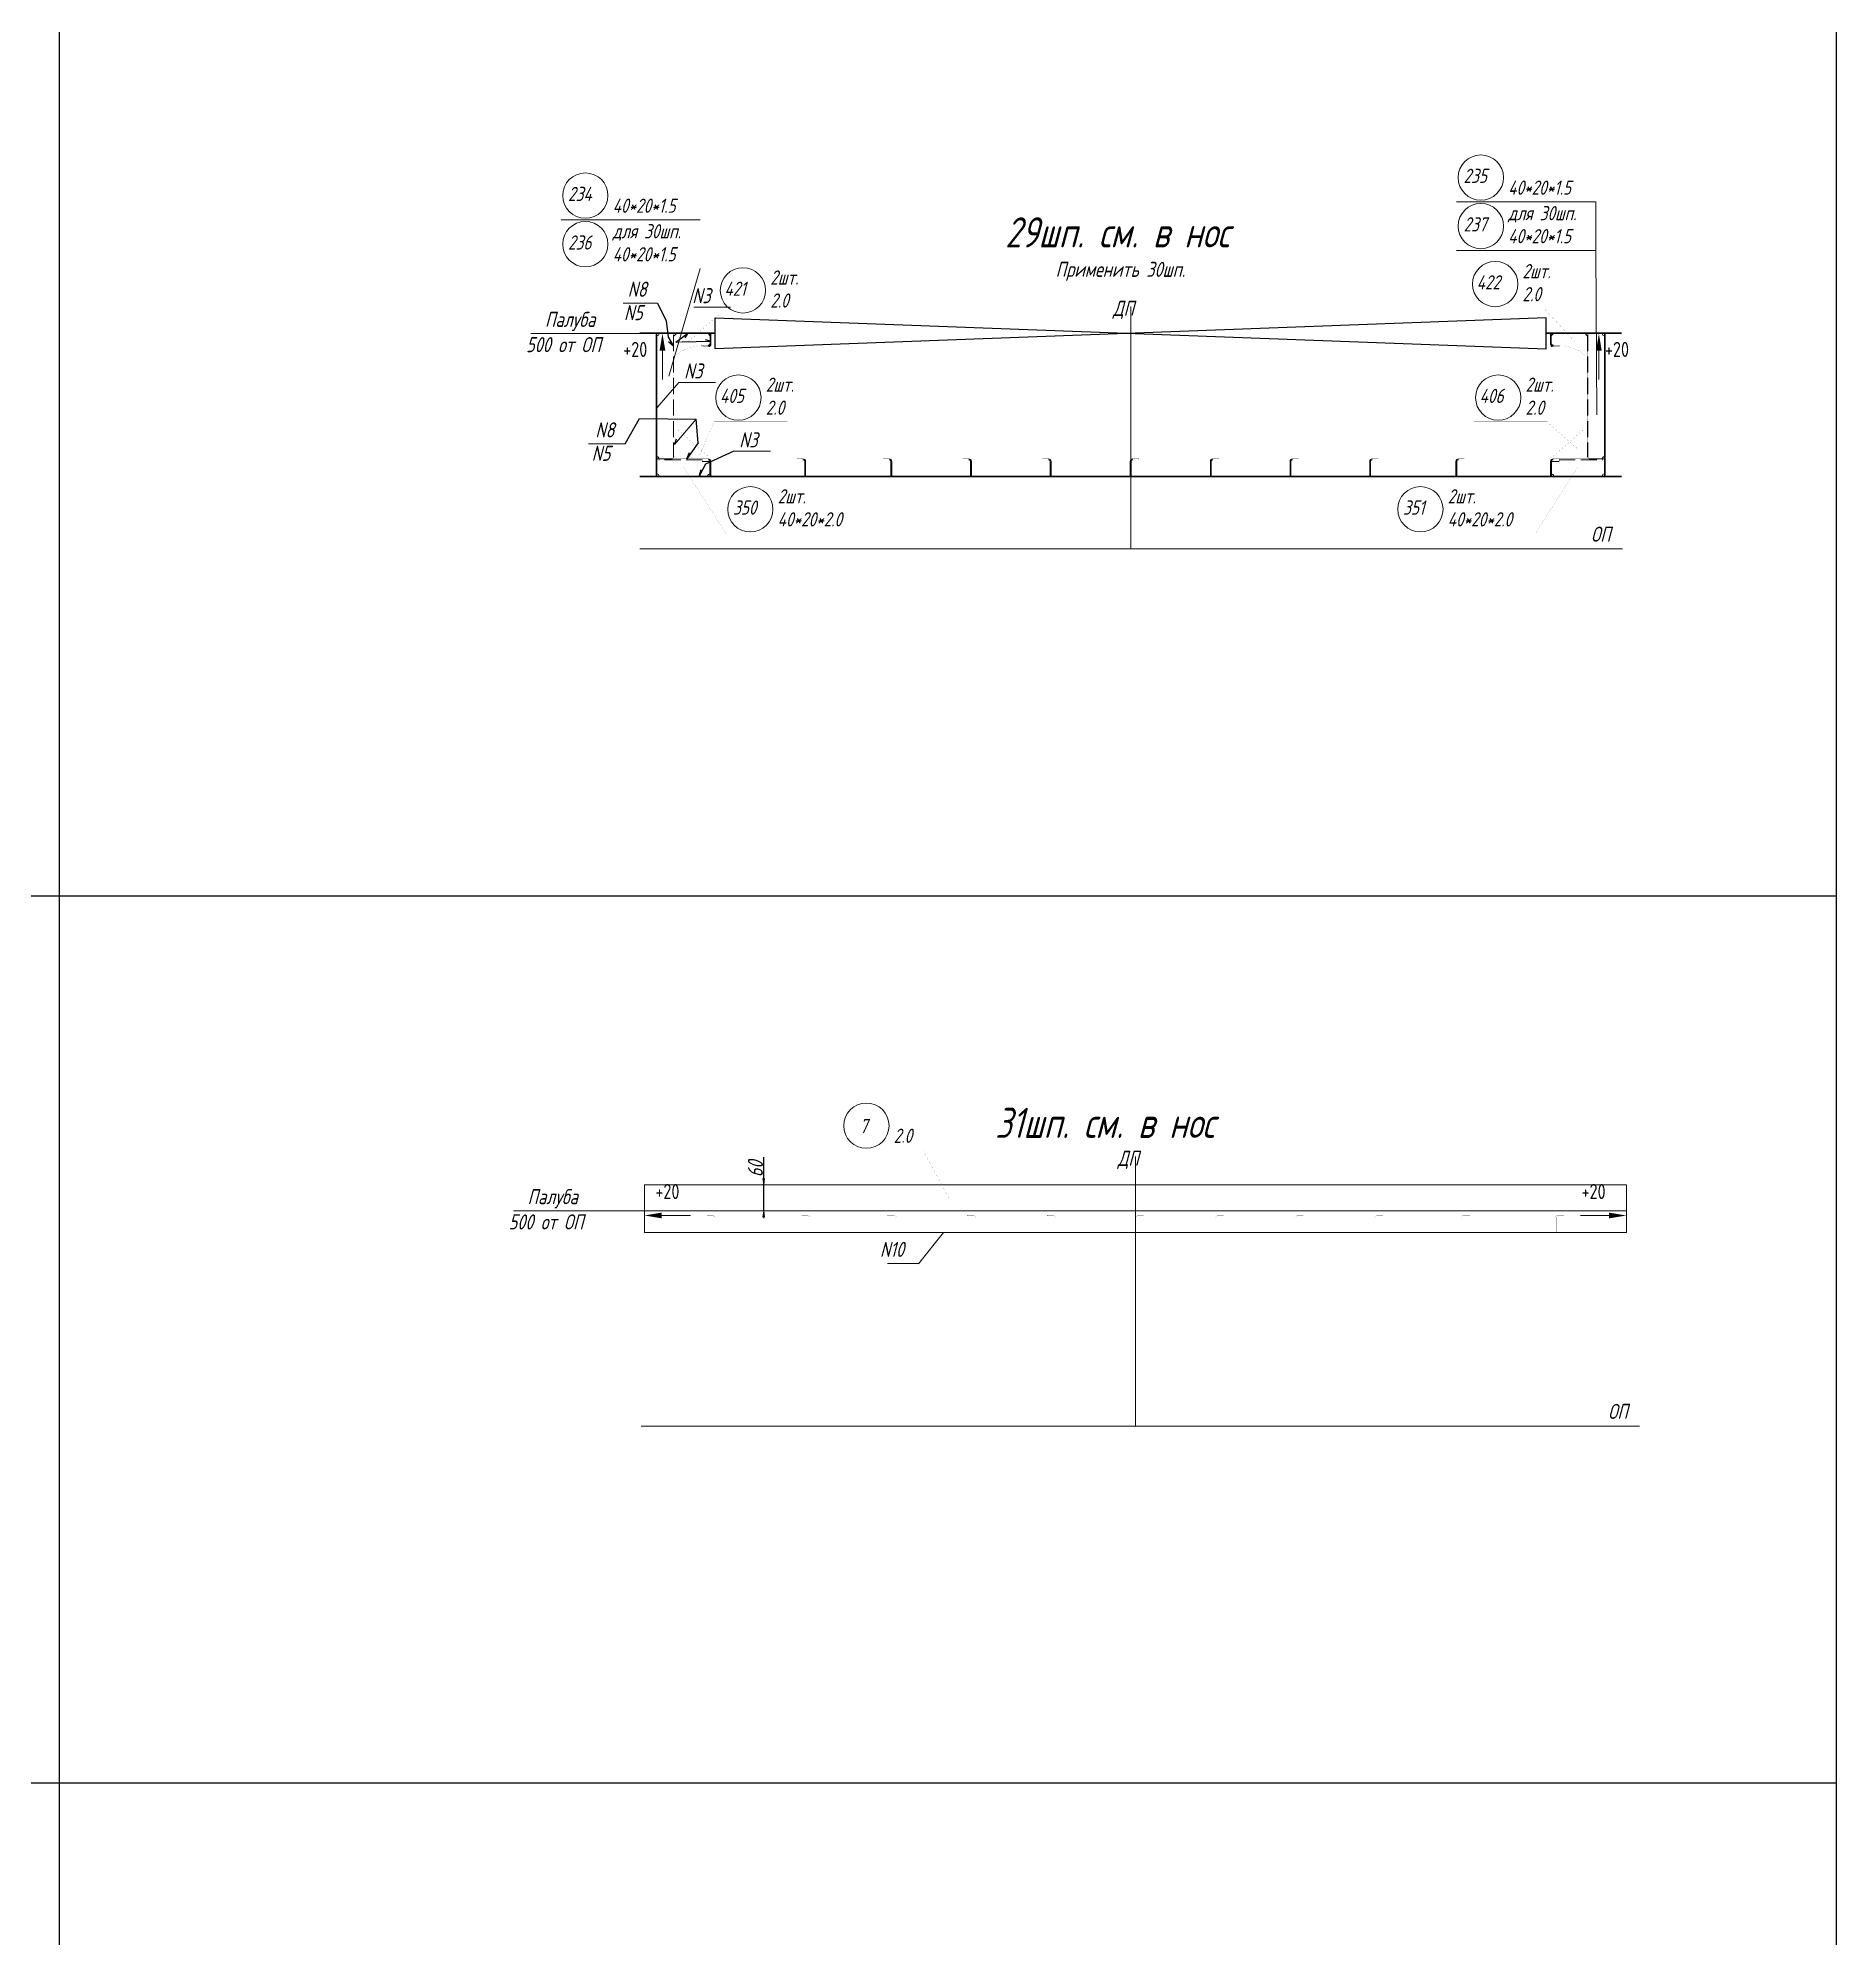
# Model space of a CAD drawing. Header units: millimetres. Extents: x 77380 to 135900, y -26587 to 17301.
# Drawn here: x 98312 to 102488, y -20584 to -16172 of the extents above; entities that cross this region are included whole.
import ezdxf

# ---------------------------------------------------------------- set-up
doc = ezdxf.new("R2010")
doc.units = ezdxf.units.MM
for name, pattern in [('K5LT32768', [0]), ('K5LT32769', [50, 37.5, -12.5]), ('K5LT32770', [0]), ('K5LT32772', [0]), ('K5LT32776', [0]), ('K5LT32777', [0]), ('K5LT32780', [0]), ('K5LT32791', [0]), ('K5LT32831', [0]), ('K5LT32835', [0]), ('K5LT_THIN', [0])]:
    doc.linetypes.add(name, pattern=pattern)
doc.layers.add('4001', color=7, linetype='Continuous')
doc.layers.add('РАЗМЕРЫ', color=3, linetype='Continuous', lineweight=25)
doc.styles.add('KDIMTEXTSTYLE', font='GOST_AU.SHX', dxfattribs={"width": 0.96, "oblique": 15, "height": 5})
doc.styles.add('KTEXTSTYLE', font='GOST_AU.SHX', dxfattribs={"width": 0.96, "height": 5})
doc.dimstyles.new('KDIMSTYLE (1.00)', dxfattribs={"dimtxt": 5, "dimasz": 1, "dimexe": 2, "dimexo": 0, "dimgap": 1, "dimtad": 1, "dimtxsty": 'KDIMTEXTSTYLE', "dimsah": 1, "dimcen": 0, "dimdle": 1, "dimadec": 0, "dimazin": 0, "dimtfac": 0.667, "dimtmove": 0, "dimatfit": 3, "dimfxl": 1, "dimtvp": 1, "dimtolj": 1, "dimtzin": 0, "dimarcsym": 0})

# ---------------------------------------------------------------- blocks, each defined once
blk = doc.blocks.new('KDIMARROW_02')
blk.add_hatch(color=0).paths.add_polyline_path([(13.5, 0), (15, 2), (0, 0), (15, -2)])
at = {"color": 0, "linetype": 'K5LT_THIN', "lineweight": 18}
for p, q in [((15, 2), (0, 0)), ((0, 0), (15, -2)), ((0, 0), (17, 0)), ((13.5, 0), (15, 2)), ((15, -2), (13.5, 0))]:
    blk.add_line(p, q, dxfattribs=at)
at = {"layer": '4001', "color": 0, "linetype": 'K5LT_THIN', "lineweight": 18}
blk.add_line((0, 0), (-1, 0), dxfattribs=at)
blk = doc.blocks.new('*D617')
at = {"layer": 'Defpoints', "color": 0}
for p in [(99997.7, -18835.2), (99997.7, -18835.2), (99997.7, -18895.2)]:
    blk.add_point(p, dxfattribs=at)
at = {"layer": 'РАЗМЕРЫ', "color": 0, "lineweight": -2}
for p, q in [((99997.7, -18835.2), (99997.7, -18770.8)), ((99997.7, -18835.2), (99995.7, -18835.2)), ((99997.7, -18894.2), (99997.7, -18836.2)), ((99997.7, -18895.2), (99995.7, -18895.2))]:
    blk.add_line(p, q, dxfattribs=at)
for p, rotation in [((99997.7, -18835.2), 90), ((99997.7, -18895.2), 270)]:
    blk.add_blockref('KDIMARROW_02', p, dxfattribs=dict(at, rotation=rotation))
at = {"layer": 'РАЗМЕРЫ', "color": 7, "insert": (99978.2, -18798), "char_height": 5, "attachment_point": 5, "rotation": 90, "style": 'KDIMTEXTSTYLE'}
blk.add_mtext('\\A1;\\H35.0;\\W0.965;\\Q15;\\H35.0;\\W0.965;\\Q15;\\Q15;60', dxfattribs=at)
blk = doc.blocks.new('U100')
blk.add_hatch(color=7).paths.add_polyline_path([(126663.3, 13599.4), (126663.3, 13612.7), (126703.3, 13606)])
at = {"color": 7, "linetype": 'K5LT32831', "lineweight": 9}
blk.add_line((126663.3, 13606), (126596.8, 13606), dxfattribs=at)
blk = doc.blocks.new('U101')
blk.add_hatch(color=7).paths.add_polyline_path([(124463.3, 13599.4), (124463.3, 13612.7), (124423.3, 13606)])
at = {"color": 7, "linetype": 'K5LT32831', "lineweight": 9}
blk.add_line((124463.3, 13606), (124529.8, 13606), dxfattribs=at)
blk = doc.blocks.new('U136')
blk.add_hatch(color=7).paths.add_polyline_path([(126657.2, 14374.4), (126643.9, 14374.4), (126650.5, 14414.4)])
at = {"color": 7, "linetype": 'K5LT32831', "lineweight": 9}
blk.add_line((126650.5, 14374.4), (126650.5, 14307.8), dxfattribs=at)
blk = doc.blocks.new('U137')
blk.add_hatch(color=7).paths.add_polyline_path([(124469.4, 14374.4), (124482.7, 14374.4), (124476, 14414.4)])
at = {"color": 7, "linetype": 'K5LT32831', "lineweight": 9}
blk.add_line((124476, 14374.4), (124476, 14307.8), dxfattribs=at)
blk = doc.blocks.new('U225')
at = {"color": 7, "linetype": 'K5LT_THIN', "lineweight": 18}
for p, q in [((125059.6, 13494.1), (125117.9, 13566.9)), ((125117.9, 13566.9), (125115.4, 13563.8))]:
    blk.add_line(p, q, dxfattribs=at)
at = {"color": 7, "linetype": 'K5LT32835', "lineweight": 18}
for p, q in [((125116.7, 13564.7), (125116, 13564.6)), ((125116, 13564.6), (125116, 13564.6)), ((125116.2, 13564.5), (125116.1, 13564.7)), ((125116.8, 13564.7), (125116.1, 13564.7)), ((125116.1, 13564.5), (125116.1, 13564.6)), ((125116.7, 13564.6), (125116.1, 13564.5)), ((125116.7, 13564.5), (125116.1, 13564.5)), ((125116.3, 13564.3), (125116.2, 13564.9)), ((125116.8, 13564.9), (125116.2, 13564.8)), ((125116.2, 13564.4), (125116.2, 13564.8)), ((125116.8, 13564.8), (125116.2, 13564.7)), ((125116.6, 13564.5), (125116.2, 13564.4)), ((125116.9, 13565), (125116.3, 13564.9)), ((125116.9, 13565), (125116.3, 13565)), ((125116.4, 13564.3), (125116.3, 13564.9)), ((125116.6, 13564.4), (125116.3, 13564.4)), ((125116.6, 13564.3), (125116.3, 13564.3)), ((125117, 13565.2), (125116.4, 13565.1)), ((125116.5, 13564.2), (125116.4, 13565.1)), ((125116.9, 13565.1), (125116.4, 13565)), ((125116.4, 13564.2), (125116.4, 13565)), ((125116.5, 13564.3), (125116.4, 13564.3)), ((125116.6, 13564.4), (125116.5, 13565.2)), ((125117, 13565.2), (125116.5, 13565.2)), ((125116.6, 13564.3), (125116.5, 13565.1)), ((125116.5, 13564.2), (125116.5, 13564.2)), ((125117.1, 13565.4), (125116.6, 13565.3)), ((125116.7, 13564.5), (125116.6, 13565.3)), ((125116.7, 13564.6), (125116.6, 13565.3)), ((125117.1, 13565.3), (125116.6, 13565.2)), ((125117.2, 13565.5), (125116.7, 13565.4)), ((125116.8, 13564.7), (125116.7, 13565.4)), ((125117.1, 13565.4), (125116.7, 13565.4)), ((125116.9, 13564.9), (125116.8, 13565.6)), ((125117.2, 13565.6), (125116.8, 13565.5)), ((125117.2, 13565.6), (125116.8, 13565.6)), ((125116.8, 13564.8), (125116.8, 13565.5)), ((125117.3, 13565.8), (125116.9, 13565.7)), ((125117, 13565.1), (125116.9, 13565.7)), ((125117.3, 13565.7), (125116.9, 13565.7)), ((125116.9, 13565), (125116.9, 13565.6)), ((125117, 13565.2), (125117, 13565.8)), ((125117.1, 13565.3), (125117, 13565.8)), ((125117.3, 13565.8), (125117, 13565.8)), ((125117.2, 13565.6), (125117.1, 13566)), ((125117.4, 13566), (125117.1, 13565.9)), ((125117.1, 13565.4), (125117.1, 13565.9)), ((125117.4, 13565.9), (125117.1, 13565.9)), ((125117.5, 13566.1), (125117.2, 13566.1)), ((125117.2, 13565.7), (125117.2, 13566)), ((125117.4, 13566), (125117.2, 13566)), ((125117.3, 13565.9), (125117.3, 13566.2)), ((125117.5, 13566.2), (125117.3, 13566.1)), ((125117.5, 13566.2), (125117.3, 13566.2)), ((125117.3, 13565.8), (125117.3, 13566.1)), ((125117.6, 13566.4), (125117.4, 13566.4)), ((125117.4, 13566), (125117.4, 13566.3)), ((125117.5, 13566.1), (125117.4, 13566.3)), ((125117.6, 13566.3), (125117.4, 13566.3)), ((125117.6, 13566.3), (125117.5, 13566.5)), ((125117.5, 13566.2), (125117.5, 13566.4)), ((125117.7, 13566.4), (125117.5, 13566.4)), ((125117.7, 13566.5), (125117.6, 13566.6)), ((125117.7, 13566.6), (125117.6, 13566.6)), ((125117.6, 13566.4), (125117.6, 13566.5)), ((125117.7, 13566.5), (125117.6, 13566.5)), ((125117.7, 13566.6), (125117.7, 13566.7)), ((125117.8, 13566.7), (125117.7, 13566.7)), ((125117.8, 13566.6), (125117.7, 13566.6)), ((125117.8, 13566.8), (125117.8, 13566.8)), ((125117.8, 13566.8), (125117.8, 13566.8)), ((125117.9, 13566.8), (125117.8, 13566.8)), ((125117.8, 13566.7), (125117.8, 13566.7)), ((125117.9, 13566.9), (125117.9, 13566.9))]:
    blk.add_line(p, q, dxfattribs=at)
at = {"color": 7, "linetype": 'K5LT32835', "const_width": 0.18}
blk.add_lwpolyline([(125116, 13564.6), (125117.9, 13566.9), (125116.5, 13564.2)], close=True, dxfattribs=at)
blk = doc.blocks.new('U119')
at = {"color": 7, "linetype": 'K5LT_THIN', "lineweight": 18}
for p, q in [((124519.6, 18063.9), (124469.2, 18004.8)), ((124469.2, 18004.8), (124471.8, 18007.8))]:
    blk.add_line(p, q, dxfattribs=at)
at = {"color": 7, "linetype": 'K5LT32835', "lineweight": 18}
for p, q in [((124469.2, 18004.9), (124469.2, 18004.9)), ((124469.2, 18004.9), (124469.3, 18004.9)), ((124469.2, 18004.8), (124469.2, 18004.8)), ((124469.2, 18004.8), (124469.2, 18004.8)), ((124469.3, 18005.1), (124469.4, 18005)), ((124469.3, 18005.1), (124469.4, 18005.1)), ((124469.3, 18005), (124469.4, 18005.1)), ((124469.3, 18005), (124469.3, 18004.9)), ((124469.3, 18005), (124469.3, 18005)), ((124469.4, 18005.3), (124469.6, 18005.3)), ((124469.4, 18005.2), (124469.6, 18005.3)), ((124469.4, 18005.2), (124469.4, 18005.1)), ((124469.4, 18005.2), (124469.5, 18005.2)), ((124469.5, 18005.4), (124469.7, 18005.5)), ((124469.5, 18005.4), (124469.5, 18005.2)), ((124469.5, 18005.4), (124469.7, 18005.4)), ((124469.5, 18005.3), (124469.5, 18005.1)), ((124469.6, 18005.6), (124469.9, 18005.7)), ((124469.6, 18005.6), (124469.6, 18005.4)), ((124469.6, 18005.6), (124469.9, 18005.6)), ((124469.6, 18005.5), (124469.6, 18005.3)), ((124469.6, 18005.5), (124469.8, 18005.5)), ((124469.7, 18005.8), (124470.1, 18005.9)), ((124469.7, 18005.8), (124469.8, 18005.5)), ((124469.7, 18005.8), (124470, 18005.8)), ((124469.7, 18005.7), (124469.7, 18005.4)), ((124469.7, 18005.7), (124470, 18005.7)), ((124469.8, 18006), (124469.9, 18005.6)), ((124469.8, 18006), (124470.2, 18006)), ((124469.8, 18005.9), (124469.8, 18005.6)), ((124469.8, 18005.9), (124470.1, 18005.9)), ((124469.9, 18006.2), (124470.4, 18006.2)), ((124469.9, 18006.1), (124469.9, 18005.7)), ((124469.9, 18006.1), (124470.3, 18006.1)), ((124469.9, 18006), (124470.3, 18006.1)), ((124470, 18006.4), (124470.5, 18006.4)), ((124470, 18006.3), (124470.1, 18005.8)), ((124470, 18006.3), (124470.5, 18006.3)), ((124470, 18006.2), (124470.4, 18006.3)), ((124470, 18006.2), (124470, 18005.8)), ((124470.1, 18006.5), (124470.7, 18006.6)), ((124470.1, 18006.5), (124470.2, 18006)), ((124470.1, 18006.4), (124470.6, 18006.5)), ((124470.1, 18006.4), (124470.1, 18005.9)), ((124470.2, 18006.7), (124470.8, 18006.8)), ((124470.2, 18006.7), (124470.3, 18006.1)), ((124470.2, 18006.6), (124470.8, 18006.7)), ((124470.2, 18006.6), (124470.2, 18006)), ((124470.2, 18006.6), (124470.7, 18006.6)), ((124470.3, 18006.9), (124471, 18007)), ((124470.3, 18006.9), (124470.4, 18006.2)), ((124470.3, 18006.8), (124471, 18006.9)), ((124470.3, 18006.8), (124470.3, 18006.2)), ((124470.3, 18006.8), (124470.9, 18006.8)), ((124470.4, 18007), (124471.1, 18007.1)), ((124470.4, 18007), (124470.5, 18006.3)), ((124470.4, 18007), (124471.1, 18007)), ((124470.5, 18007.2), (124470.9, 18007.3)), ((124470.5, 18007.2), (124470.6, 18006.4)), ((124470.5, 18007.2), (124470.9, 18007.2)), ((124470.5, 18007.1), (124471, 18007.2)), ((124470.5, 18007.1), (124470.5, 18006.4)), ((124470.6, 18007.4), (124470.7, 18006.6)), ((124470.6, 18007.4), (124470.7, 18007.4)), ((124470.6, 18007.4), (124470.7, 18007.4)), ((124470.6, 18007.3), (124470.6, 18006.5)), ((124470.6, 18007.3), (124470.8, 18007.3)), ((124470.7, 18007.4), (124470.8, 18006.7)), ((124470.8, 18007.4), (124470.8, 18006.7)), ((124470.8, 18007.3), (124470.9, 18006.8)), ((124470.9, 18007.2), (124470.9, 18006.9)), ((124471, 18007.2), (124471, 18006.9)), ((124471, 18007.1), (124471, 18007)), ((124471.1, 18007.1), (124471.1, 18007.1))]:
    blk.add_line(p, q, dxfattribs=at)
at = {"color": 7, "linetype": 'K5LT32835', "const_width": 0.18}
blk.add_lwpolyline([(124471.1, 18007.1), (124469.2, 18004.8), (124470.6, 18007.5)], close=True, dxfattribs=at)
blk = doc.blocks.new('U182')
at = {"color": 7, "linetype": 'K5LT_THIN', "lineweight": 18}
for p, q in [((124524.2, 16090.4), (124473.7, 16031.3)), ((124473.7, 16031.3), (124476.3, 16034.4))]:
    blk.add_line(p, q, dxfattribs=at)
at = {"color": 7, "linetype": 'K5LT32835', "lineweight": 18}
for p, q in [((124473.8, 16031.5), (124473.8, 16031.4)), ((124473.8, 16031.5), (124473.9, 16031.5)), ((124473.8, 16031.4), (124473.8, 16031.4)), ((124473.8, 16031.4), (124473.8, 16031.4)), ((124473.9, 16031.7), (124473.9, 16031.6)), ((124473.9, 16031.7), (124474, 16031.7)), ((124473.9, 16031.6), (124473.9, 16031.5)), ((124473.9, 16031.6), (124474, 16031.6)), ((124473.9, 16031.5), (124473.9, 16031.5)), ((124474, 16031.9), (124474.1, 16031.7)), ((124474, 16031.9), (124474.2, 16031.9)), ((124474, 16031.8), (124474, 16031.6)), ((124474, 16031.8), (124474.2, 16031.8)), ((124474, 16031.7), (124474.1, 16031.7)), ((124474.1, 16032), (124474.1, 16031.8)), ((124474.1, 16032), (124474.3, 16032)), ((124474.1, 16031.9), (124474.3, 16031.9)), ((124474.2, 16032.2), (124474.2, 16031.9)), ((124474.2, 16032.2), (124474.5, 16032.2)), ((124474.2, 16032.1), (124474.4, 16032.2)), ((124474.2, 16032.1), (124474.2, 16031.8)), ((124474.2, 16032.1), (124474.4, 16032.1)), ((124474.3, 16032.4), (124474.4, 16032)), ((124474.3, 16032.4), (124474.7, 16032.4)), ((124474.3, 16032.3), (124474.6, 16032.4)), ((124474.3, 16032.3), (124474.3, 16032)), ((124474.3, 16032.3), (124474.6, 16032.3)), ((124474.4, 16032.6), (124474.5, 16032.2)), ((124474.4, 16032.5), (124474.8, 16032.6)), ((124474.4, 16032.5), (124474.4, 16032.1)), ((124474.4, 16032.5), (124474.7, 16032.5)), ((124474.5, 16032.7), (124475, 16032.8)), ((124474.5, 16032.7), (124474.5, 16032.3)), ((124474.5, 16032.7), (124474.9, 16032.7)), ((124474.5, 16032.6), (124474.9, 16032.6)), ((124474.6, 16032.9), (124475.1, 16033)), ((124474.6, 16032.9), (124474.6, 16032.4)), ((124474.6, 16032.9), (124475.1, 16032.9)), ((124474.6, 16032.8), (124474.6, 16032.3)), ((124474.6, 16032.8), (124475, 16032.8)), ((124474.7, 16033.1), (124474.8, 16032.5)), ((124474.7, 16033.1), (124475.3, 16033.1)), ((124474.7, 16033), (124474.7, 16032.5)), ((124474.7, 16033), (124475.2, 16033)), ((124474.8, 16033.3), (124474.9, 16032.7)), ((124474.8, 16033.3), (124475.4, 16033.3)), ((124474.8, 16033.2), (124474.8, 16032.6)), ((124474.8, 16033.2), (124475.4, 16033.2)), ((124474.8, 16033.1), (124475.3, 16033.2)), ((124474.9, 16033.5), (124475, 16032.8)), ((124474.9, 16033.5), (124475.6, 16033.5)), ((124474.9, 16033.4), (124474.9, 16032.7)), ((124474.9, 16033.4), (124475.6, 16033.4)), ((124474.9, 16033.3), (124475.5, 16033.4)), ((124475, 16033.7), (124475.6, 16033.7)), ((124475, 16033.6), (124475.1, 16032.9)), ((124475, 16033.6), (124475.7, 16033.6)), ((124475, 16033.5), (124475.7, 16033.6)), ((124475.1, 16033.8), (124475.2, 16033)), ((124475.1, 16033.8), (124475.5, 16033.8)), ((124475.1, 16033.7), (124475.5, 16033.8)), ((124475.1, 16033.7), (124475.1, 16032.9)), ((124475.2, 16034), (124475.3, 16033.1)), ((124475.2, 16034), (124475.2, 16034)), ((124475.2, 16033.9), (124475.2, 16033.1)), ((124475.2, 16033.9), (124475.3, 16033.9)), ((124475.2, 16033.9), (124475.4, 16033.9)), ((124475.3, 16034), (124475.3, 16033.2)), ((124475.4, 16033.9), (124475.5, 16033.3)), ((124475.4, 16033.9), (124475.4, 16033.3)), ((124475.5, 16033.8), (124475.5, 16033.4)), ((124475.6, 16033.7), (124475.6, 16033.5)), ((124475.6, 16033.7), (124475.6, 16033.5)), ((124475.7, 16033.6), (124475.7, 16033.6))]:
    blk.add_line(p, q, dxfattribs=at)
at = {"color": 7, "linetype": 'K5LT32835', "const_width": 0.18}
blk.add_lwpolyline([(124475.7, 16033.6), (124473.7, 16031.3), (124475.2, 16034)], close=True, dxfattribs=at)

msp = doc.modelspace()

# ---------------------------------------------------------------- linework, layer by layer
at = {"color": 6}
for p, q in [((98362.304, -25985.734), (98362.304, -6183.971)), ((94137.059, -18163.819), (102487.549, -18163.819)), ((94137.059, -20223.285), (102487.549, -20223.285))]:
    msp.add_line(p, q, dxfattribs=at)
at = {"color": 1, "linetype": 'K5LT32772', "lineweight": 18, "true_color": 0xff0000}
for p, q in [((101929.67, -16552.4), (101606.443, -16552.4)), ((101929.67, -16665.12), (101929.67, -16552.4)), ((99526.965, -16594.4), (99850.192, -16594.4)), ((101929.67, -16665.12), (101606.443, -16665.12)), ((101931.942, -17046.87), (101929.67, -16665.12)), ((99850.192, -16707.12), (99776.841, -16957.502)), ((100849.692, -17358.338), (100849.692, -16795.401)), ((101991.523, -17358.338), (99709.693, -17358.338)), ((100860.753, -19395.214), (100860.752, -18769.014)), ((99713.247, -19395.215), (102031.267, -19395.213))]:
    msp.add_line(p, q, dxfattribs=at)
at = {"color": 7, "linetype": 'K5LT_THIN', "lineweight": 18}
for p, q in [((99670.775, -16787.751), (99750.807, -16787.751)), ((99807.968, -16877.424), (99793.701, -16879.121)), ((99840.585, -17057.027), (99790.171, -17116.106)), ((99595.764, -17114.32), (99675.796, -17114.32))]:
    msp.add_line(p, q, dxfattribs=at)
at = {"color": 7, "linetype": 'K5LT32780', "lineweight": 18}
for p, q in [((99742.456, -16787.751), (99670.775, -16787.751)), ((99834.886, -16796.706), (99920.204, -16796.706)), ((99456.958, -16858.338), (99709.693, -16858.338)), ((99800.106, -16971.558), (99885.424, -16971.558)), ((99590.478, -17114.32), (99675.796, -17114.32)), ((99590.479, -17114.32), (99675.797, -17114.32)), ((99667.446, -17114.32), (99595.764, -17114.32)), ((99928.296, -17131.494), (100013.614, -17131.494)), ((99416.477, -18895.216), (99720.754, -18895.216)), ((100357.048, -19017.915), (100285.367, -19017.915))]:
    msp.add_line(p, q, dxfattribs=at)
at = {"color": 7}
for p, q in [((99750.807, -16787.751), (99771.124, -16829.033)), ((99771.124, -16829.033), (99775.577, -16866.835)), ((99775.577, -16866.835), (99788.246, -16887.935)), ((99788.246, -16887.935), (99776.136, -16877.116)), ((99821.53, -16858.338), (99793.701, -16879.121)), ((99807.968, -16877.424), (99873.192, -16875.676)), ((99815.139, -16868.293), (99821.53, -16858.338)), ((99873.192, -16875.676), (99862.387, -16872.726)), ((99675.796, -17114.32), (99708.782, -17055.758)), ((99675.797, -17114.32), (99708.783, -17055.758)), ((99708.782, -17055.758), (99840.585, -17057.027)), ((99708.783, -17055.758), (99840.586, -17057.027)), ((99845.154, -17112.05), (99840.585, -17057.027)), ((99790.171, -17116.106), (99794.86, -17103.094)), ((99845.154, -17112.05), (99819.033, -17148.793)), ((99819.033, -17148.793), (99825.392, -17134.706)), ((99862.356, -17161.262), (99847.795, -17189.215)), ((99928.296, -17131.494), (99862.356, -17161.262)), ((99847.795, -17189.215), (99851.954, -17174.242))]:
    msp.add_line(p, q, dxfattribs=at)
at = {"color": 7, "linetype": 'K5LT32780'}
for p, q in [((101814.694, -16821.437), (99884.694, -16893.738)), ((99884.694, -16893.738), (99884.694, -16821.437)), ((99884.694, -16821.437), (101814.694, -16893.738)), ((101814.694, -16893.738), (101814.694, -16821.437))]:
    msp.add_line(p, q, dxfattribs=at)
at = {"color": 3, "linetype": 'K5LT32768', "lineweight": 18, "true_color": 0x00ff00}
for p, q in [((99884.694, -16856.838), (99709.693, -16856.838)), ((99884.694, -16858.338), (99709.693, -16858.338)), ((99747.692, -17188.926), (99747.692, -16858.338)), ((99749.692, -16858.338), (99785.192, -16858.338)), ((99749.692, -17188.926), (99749.692, -16858.338)), ((99749.692, -17188.926), (99749.692, -16858.338)), ((99789.691, -16858.338), (99873.192, -16858.338)), ((99789.691, -16863.338), (99794.692, -16858.338)), ((99868.192, -16858.338), (99873.192, -16863.338)), ((99873.192, -16881.838), (99868.192, -16886.838)), ((99873.192, -16883.892), (99873.192, -16858.338)), ((99874.692, -16883.892), (99874.692, -16858.338)), ((101989.691, -16856.838), (101814.694, -16856.838)), ((101989.691, -16858.338), (101814.694, -16858.338)), ((101824.692, -16883.892), (101824.692, -16858.338)), ((101826.192, -16883.892), (101826.192, -16858.338)), ((101909.693, -16858.338), (101826.192, -16858.338)), ((101831.192, -16858.338), (101826.192, -16863.338)), ((101826.192, -16881.838), (101831.192, -16886.838)), ((101909.693, -16863.338), (101904.692, -16858.338)), ((101949.692, -16858.338), (101914.193, -16858.338)), ((101949.692, -17188.926), (101949.692, -16858.338)), ((101949.692, -17188.926), (101949.692, -16858.338)), ((101951.693, -17188.926), (101951.693, -16858.338)), ((99785.193, -17148.926), (99749.692, -17148.926)), ((99749.692, -17155.216), (99749.692, -17189.215)), ((99872.693, -17155.216), (99854.691, -17155.216)), ((99872.693, -17189.215), (99872.693, -17155.143)), ((99872.693, -17189.215), (99872.693, -17155.216)), ((99874.692, -17189.215), (99874.692, -17155.143)), ((100092.694, -17189.215), (100092.694, -17155.143)), ((100094.693, -17189.215), (100094.693, -17155.143)), ((100292.694, -17189.215), (100292.694, -17155.143)), ((100294.693, -17189.215), (100294.693, -17155.143)), ((100477.692, -17189.215), (100477.692, -17155.143)), ((100479.694, -17189.215), (100479.694, -17155.143)), ((100662.693, -17189.215), (100662.693, -17155.143)), ((100664.691, -17189.215), (100664.691, -17155.143)), ((100848.694, -17189.215), (100848.694, -17155.143)), ((100850.693, -17189.215), (100850.693, -17155.143)), ((101034.693, -17189.215), (101034.693, -17155.143)), ((101036.692, -17189.215), (101036.692, -17155.143)), ((101219.693, -17189.215), (101219.693, -17155.143)), ((101221.692, -17189.215), (101221.692, -17155.143)), ((101404.694, -17189.215), (101404.694, -17155.143)), ((101406.693, -17189.215), (101406.693, -17155.143)), ((101604.694, -17189.215), (101604.694, -17155.143)), ((101606.693, -17189.215), (101606.693, -17155.143)), ((101824.692, -17189.215), (101824.692, -17155.143)), ((101826.691, -17189.215), (101826.691, -17155.216)), ((101826.691, -17155.216), (101844.693, -17155.216)), ((101826.694, -17189.215), (101826.694, -17155.143)), ((101914.191, -17148.926), (101949.692, -17148.926)), ((101949.692, -17155.216), (101949.692, -17189.215)), ((101989.691, -17189.215), (99709.693, -17189.215)), ((101989.691, -17191.217), (99709.693, -17191.217)), ((99749.692, -17189.215), (99872.693, -17189.215)), ((101949.692, -17189.215), (101826.691, -17189.215)), ((99720.754, -18945.216), (99720.754, -18835.216)), ((99720.754, -18835.216), (102000.753, -18835.216)), ((102000.753, -18835.216), (102000.753, -18945.216)), ((102000.753, -18945.216), (99720.754, -18945.216)), ((102000.753, -18945.216), (99720.754, -18945.216))]:
    msp.add_line(p, q, dxfattribs=at)
at = {"color": 3, "linetype": 'K5LT32769', "lineweight": 18, "true_color": 0x00ff00}
for p, q in [((99788.246, -16861.392), (99788.246, -17145.871)), ((101911.138, -16861.392), (101911.138, -17145.871)), ((99854.691, -17151.143), (99753.766, -17151.143)), ((101844.693, -17151.143), (101945.618, -17151.143))]:
    msp.add_line(p, q, dxfattribs=at)
at = {"color": 6, "linetype": 'K5LT32776', "lineweight": 18, "true_color": 0xff00ff}
msp.add_line((102000.753, -18895.216), (99720.754, -18895.216), dxfattribs=at)
at = {"color": 6}
msp.add_lwpolyline([(94137.059, -6183.971), (102487.549, -6183.971), (102487.549, -25985.734), (94137.059, -25985.734)], close=True, dxfattribs=at)
at = {"color": 1, "linetype": 'K5LT32772', "true_color": 0xff0000, "const_width": 0.18}
for points in [[(99526.965, -16707.12), (99850.192, -16707.12), (99850.192, -16594.4)], [(101639.723, -16799.744), (101809.829, -16799.744), (101880.441, -16876.777)], [(100063.129, -16814.493), (99893.023, -16814.493), (99819.391, -16879.738)], [(99870.192, -16888.392), (99854.747, -16888.392), (99854.747, -16886.892), (99870.192, -16886.892)], [(101829.192, -16888.392), (101844.637, -16888.392), (101844.637, -16886.892), (101829.192, -16886.892)], [(100052.638, -17063.309), (99882.531, -17063.309), (99848.359, -17141.985)], [(101646.747, -17063.309), (101816.853, -17063.309), (101890.485, -17128.554)], [(100233.322, -17322.624), (99910.095, -17322.624), (99811.234, -17167.927)], [(101466.062, -17322.624), (101789.289, -17322.624), (101888.15, -17167.927)], [(100179.703, -18753.863), (100367.171, -18753.863), (100430.707, -18871.825)]]:
    msp.add_lwpolyline(points, dxfattribs=at)
at = {"color": 7, "linetype": 'K5LT32780', "const_width": 0.18}
msp.add_lwpolyline([(99920.204, -16796.706), (99834.886, -16796.706), (99793.701, -16879.121)], dxfattribs=at)
at = {"color": 3, "linetype": 'K5LT32768', "true_color": 0x00ff00, "const_width": 0.18}
for points in [[(99785.192, -16858.338), (99789.746, -16862.892), (99789.746, -17144.371), (99785.192, -17148.926)], [(99789.691, -16908.338), (99789.691, -16883.338), (99789.691, -16858.338)], [(99873.192, -16858.338), (99873.192, -16883.338), (99873.192, -16886.838)], [(101826.192, -16858.338), (101826.192, -16883.338), (101826.192, -16886.838)], [(101914.193, -16858.338), (101909.638, -16862.892), (101909.638, -17144.371), (101914.193, -17148.926)], [(101909.693, -16908.338), (101909.693, -16883.338), (101909.693, -16858.338)], [(99854.691, -17155.216), (99854.691, -17149.143), (99755.765, -17149.143), (99749.692, -17155.216)], [(99868.692, -17149.143), (99854.767, -17149.143), (99854.767, -17151.142), (99868.692, -17151.142)], [(100088.694, -17149.143), (100074.765, -17149.143), (100074.765, -17151.142), (100088.694, -17151.142)], [(100288.694, -17149.143), (100274.765, -17149.143), (100274.765, -17151.142), (100288.694, -17151.142)], [(100473.694, -17149.143), (100459.766, -17149.143), (100459.766, -17151.142), (100473.694, -17151.142)], [(100658.692, -17149.143), (100644.767, -17149.143), (100644.767, -17151.142), (100658.692, -17151.142)], [(100854.694, -17149.143), (100868.619, -17149.143), (100868.619, -17151.142), (100854.694, -17151.142)], [(101040.692, -17149.143), (101054.621, -17149.143), (101054.621, -17151.142), (101040.692, -17151.142)], [(101225.693, -17149.143), (101239.621, -17149.143), (101239.621, -17151.142), (101225.693, -17151.142)], [(101410.694, -17149.143), (101424.619, -17149.143), (101424.619, -17151.142), (101410.694, -17151.142)], [(101610.694, -17149.143), (101624.619, -17149.143), (101624.619, -17151.142), (101610.694, -17151.142)], [(101830.692, -17149.143), (101844.62, -17149.143), (101844.62, -17151.142), (101830.692, -17151.142)], [(101844.693, -17155.216), (101844.693, -17149.143), (101943.619, -17149.143), (101949.692, -17155.216)]]:
    msp.add_lwpolyline(points, dxfattribs=at)
at = {"color": 3, "linetype": 'K5LT32777', "true_color": 0x00ff00, "const_width": 0.18}
for points in [[(99873.192, -16886.838), (99853.072, -16886.838, 0.176328), (99795.221, -16907.894), (99794.692, -16908.338), (99789.691, -16908.338)], [(99857.791, -16886.838, 0.41963157), (99854.738, -16883.838, 0.40971699), (99851.792, -16886.846)], [(101826.192, -16886.838), (101846.312, -16886.838, -0.176328), (101904.163, -16907.894), (101904.692, -16908.338), (101909.693, -16908.338)], [(101841.593, -16886.838, -0.41963157), (101844.646, -16883.838, -0.40971699), (101847.592, -16886.846)]]:
    msp.add_lwpolyline(points, format="xyb", dxfattribs=at)
at = {"color": 2, "linetype": 'K5LT32770', "true_color": 0xffff00, "const_width": 0.18}
for points in [[(99794.693, -17148.926), (99869.693, -17148.926), (99869.693, -17144.509), (99794.693, -17078.24), (99789.691, -17078.24), (99789.691, -17144.509), (99794.693, -17148.926)], [(101904.691, -17148.926), (101829.691, -17148.926), (101829.691, -17144.509), (101904.691, -17078.24), (101909.693, -17078.24), (101909.693, -17144.509), (101904.691, -17148.926)]]:
    msp.add_lwpolyline(points, dxfattribs=at)
at = {"color": 7, "linetype": 'K5LT32791', "const_width": 0.18}
for points in [[(99865.753, -18907.216), (99879.753, -18907.216, -0.41421356), (99883.753, -18911.216), (99883.753, -18945.216), (99885.753, -18945.216), (99885.753, -18911.216, 0.41421356), (99879.753, -18905.216), (99865.753, -18905.216)], [(100085.753, -18907.216), (100099.753, -18907.216, -0.41421356), (100103.753, -18911.216), (100103.753, -18945.216), (100105.753, -18945.216), (100105.753, -18911.216, 0.41421356), (100099.753, -18905.216), (100085.753, -18905.216)], [(100285.753, -18907.216), (100299.753, -18907.216, -0.41421356), (100303.753, -18911.216), (100303.753, -18945.216), (100305.753, -18945.216), (100305.753, -18911.216, 0.41421356), (100299.753, -18905.216), (100285.753, -18905.216)], [(100470.753, -18907.216), (100484.753, -18907.216, -0.41421356), (100488.753, -18911.216), (100488.753, -18945.216), (100490.753, -18945.216), (100490.753, -18911.216, 0.41421356), (100484.753, -18905.216), (100470.753, -18905.216)], [(100655.752, -18907.216), (100669.752, -18907.216, -0.41421356), (100673.752, -18911.216), (100673.752, -18945.216), (100675.752, -18945.216), (100675.752, -18911.216, 0.41421356), (100669.752, -18905.216), (100655.752, -18905.216)], [(100879.753, -18907.216), (100865.753, -18907.216, 0.41421356), (100861.753, -18911.216), (100861.753, -18945.216), (100859.753, -18945.216), (100859.753, -18911.216, -0.41421356), (100865.753, -18905.216), (100879.753, -18905.216)], [(101065.754, -18907.216), (101051.754, -18907.216, 0.41421356), (101047.754, -18911.216), (101047.754, -18945.216), (101045.754, -18945.216), (101045.754, -18911.216, -0.41421356), (101051.754, -18905.216), (101065.754, -18905.216)], [(101250.753, -18907.216), (101236.753, -18907.216, 0.41421356), (101232.753, -18911.216), (101232.753, -18945.216), (101230.753, -18945.216), (101230.753, -18911.216, -0.41421356), (101236.753, -18905.216), (101250.753, -18905.216)], [(101435.753, -18907.216), (101421.753, -18907.216, 0.41421356), (101417.753, -18911.216), (101417.753, -18945.216), (101415.753, -18945.216), (101415.753, -18911.216, -0.41421356), (101421.753, -18905.216), (101435.753, -18905.216)], [(101635.753, -18907.216), (101621.753, -18907.216, 0.41421356), (101617.753, -18911.216), (101617.753, -18945.216), (101615.753, -18945.216), (101615.753, -18911.216, -0.41421356), (101621.753, -18905.216), (101635.753, -18905.216)], [(101855.753, -18907.216), (101841.753, -18907.216, 0.41421356), (101837.753, -18911.216), (101837.753, -18945.216), (101835.753, -18945.216), (101835.753, -18911.216, -0.41421356), (101841.753, -18905.216), (101855.753, -18905.216)]]:
    msp.add_lwpolyline(points, format="xyb", close=True, dxfattribs=at)
at = {"color": 1, "linetype": 'K5LT32772', "lineweight": 18, "true_color": 0xff0000}
for centre in [(101662.803, -16496.04), (99583.325, -16538.04), (101662.803, -16608.76), (99583.325, -16650.76), (99949.383, -16758.133), (101696.083, -16743.384), (99938.892, -17006.948), (101703.107, -17006.948), (99966.455, -17266.264), (101522.423, -17266.264), (100236.063, -18697.503)]:
    msp.add_circle(centre, 52.603, dxfattribs=at)
at = {"color": 3, "linetype": 'K5LT32768', "lineweight": 18, "true_color": 0x00ff00}
for centre, radius, start, end in [((99749.692, -16858.338), 5.001, 270.002472, 359.997528), ((99870.192, -16883.892), 4.5, 269.998352, 0.001644), ((99870.192, -16883.892), 3, 269.998352, 0.001645), ((101829.192, -16883.892), 4.5, 179.998352, 270.001648), ((101829.192, -16883.892), 3, 179.998352, 270.001648), ((101949.692, -16858.338), 5.001, 180.002472, 269.997528), ((99749.982, -17149.216), 4.716, 3.525637, 93.540321), ((99868.692, -17155.143), 6, 359.998352, 90.001648), ((99868.692, -17155.143), 4.001, 0.008656, 89.991341), ((100088.694, -17155.143), 6, 359.998352, 90.001648), ((100088.694, -17155.143), 4.001, 0.008656, 89.991341), ((100288.694, -17155.143), 6, 359.998352, 90.001648), ((100288.694, -17155.143), 4.001, 0.008656, 89.991341), ((100473.694, -17155.143), 6, 359.998352, 90.001648), ((100473.694, -17155.141), 3.999, 359.971344, 89.984932), ((100658.692, -17155.143), 6, 359.998352, 90.001648), ((100658.692, -17155.143), 4.001, 0.008656, 89.991341), ((100854.694, -17155.143), 6, 89.998352, 180.001648), ((100854.694, -17155.143), 4.001, 90.008659, 179.991348), ((101040.692, -17155.143), 6, 89.998352, 180.001648), ((101040.692, -17155.143), 4.001, 90.008659, 179.991348), ((101225.693, -17155.143), 6, 89.998352, 180.001648), ((101225.693, -17155.143), 4.001, 90.008659, 179.991348), ((101410.694, -17155.143), 6, 89.998352, 180.001648), ((101410.694, -17155.143), 4.001, 90.008659, 179.991348), ((101610.694, -17155.143), 6, 89.998352, 180.001648), ((101610.694, -17155.143), 4.001, 90.008659, 179.991348), ((101830.692, -17155.143), 6, 89.998352, 180.001648), ((101830.692, -17155.141), 3.999, 90.015068, 180.028656), ((101949.402, -17149.216), 4.716, 86.459679, 176.474365), ((99749.692, -17189.214), 4.998, 359.990112, 90.009895), ((99872.693, -17189.217), 5.001, 89.984993, 179.980042), ((101826.691, -17189.217), 5.001, 0.019959, 90.015007), ((101949.692, -17189.214), 4.998, 89.990105, 180.009888)]:
    msp.add_arc(centre, radius, start, end, dxfattribs=at)

# ---------------------------------------------------------------- block references
for name, p in [('U137', (-24713.593, -31272.696)), ('U136', (-24713.593, -31272.696)), ('U182', (-24724.056, -33061.97)), ('U119', (-24678.982, -35120.887)), ('U101', (-24702.533, -32512.065)), ('U100', (-24702.533, -32512.065)), ('U225', (-24702.533, -32512.065))]:
    msp.add_blockref(name, p)

# ---------------------------------------------------------------- texts
at = {"color": 7, "char_height": 2.5, "attachment_point": 1, "style": 'KTEXTSTYLE'}
for s, insert in [('\\H3.5;\\W0.965;\\Q15;\\Q15;\\H33.00;{\\c255;235}', (101622.667, -16475.564)), ('\\H3.5;\\W0.965;\\Q15;\\Q15;\\H33.00;{\\c255;234}', (99543.19, -16517.564)), ('\\H3.5;\\W0.965;\\Q15;\\Q15;\\H33.00;{\\c255;40*20*1.5}', (101726.208, -16502.961)), ('\\H3.5;\\W0.965;\\Q15;\\Q15;\\H33.00;{\\c255;40*20*1.5}', (99646.731, -16544.961)), ('\\H3.5;\\W0.965;\\Q15;\\Q15;\\H33.00;{\\c16711935;для 30шп.}', (101726.208, -16562.239)), ('\\H3.5;\\W0.965;\\Q15;\\Q15;\\H33.00;{\\c255;236}', (99543.19, -16630.284)), ('\\H3.5;\\W0.965;\\Q15;\\Q15;\\H33.00;{\\c16711935;для 30шп.}', (99646.731, -16604.239)), ('\\H3.5;\\W0.965;\\Q15;\\Q15;\\H70.00;29шп. см. в нос', (100558.161, -16588.31)), ('\\H3.5;\\W0.965;\\Q15;\\Q15;\\H33.00;{\\c255;237}', (101622.667, -16588.284)), ('\\H3.5;\\W0.965;\\Q15;\\Q15;\\H33.00;{\\c255;40*20*1.5}', (101726.208, -16615.681)), ('\\H3.5;\\W0.965;\\Q15;\\Q15;\\H33.00;{\\c255;40*20*1.5}', (99646.731, -16657.681)), ('\\H3.5;\\W0.965;\\Q15;\\Q15;\\H33.00;2шт.', (100012.789, -16711.612)), ('\\H3.5;\\W0.965;\\Q15;\\Q15;\\H35.00;Применить 30шп.', (100675.398, -16691.682)), ('\\H3.5;\\W0.965;\\Q15;\\Q15;\\H33.00;2шт.', (101759.489, -16696.864)), ('{\\H14x;\\Q15;\\W0.965;N8}', (99681.656, -16737.823)), ('\\H3.5;\\W0.965;\\Q15;\\Q15;\\H35.00;N3', (99831.583, -16752.853)), ('\\H3.5;\\W0.965;\\Q15;\\Q15;\\H33.00;{\\c255;421}', (99906.267, -16737.657)), ('\\H3.5;\\W0.965;\\Q15;\\Q15;\\H33.00;{\\c255;422}', (101652.967, -16722.909)), ('\\H3.5;\\W0.965;\\Q15;\\Q15;\\H33.00;{\\c255;2.0}', (101759.488, -16750.306)), ('\\H3.5;\\W0.965;\\Q15;\\Q15;\\H35.00;Палуба', (99489.641, -16807.932)), ('{\\H14x;\\Q15;\\W0.965;N5}', (99673.046, -16792.309)), ('\\H3.5;\\W0.965;\\Q15;\\Q15;\\H33.00;{\\c255;2.0}', (100012.788, -16765.055)), ('\\H3.5;\\W0.965;\\Q15;\\Q15;\\H35.00;ДП', (100808.563, -16782.154)), ('\\H3.5;\\W0.965;\\Q15;\\Q15;\\H35.00;500 от ОП', (99445.859, -16866.543)), ('\\H3.5;\\W0.965;\\Q15;\\Q0;\\H35.00;+20', (99671.397, -16877.628)), ('\\H3.5;\\W0.965;\\Q15;\\Q0;\\H35.00;+20', (101951.132, -16877.628)), ('\\H3.5;\\W0.965;\\Q15;\\Q15;\\H35.00;N3', (99812.606, -16927.705)), ('\\H3.5;\\W0.965;\\Q15;\\Q15;\\H33.00;2шт.', (100002.297, -16960.428)), ('\\H3.5;\\W0.965;\\Q15;\\Q15;\\H33.00;2шт.', (101766.512, -16960.428)), ('\\H3.5;\\W0.965;\\Q15;\\Q15;\\H33.00;{\\c255;405}', (99895.775, -16986.473)), ('\\H3.5;\\W0.965;\\Q15;\\Q15;\\H33.00;{\\c255;2.0}', (100002.296, -17013.87)), ('\\H3.5;\\W0.965;\\Q15;\\Q15;\\H33.00;{\\c255;406}', (101659.991, -16986.473)), ('\\H3.5;\\W0.965;\\Q15;\\Q15;\\H33.00;{\\c255;2.0}', (101766.512, -17013.87)), ('{\\H14x;\\Q15;\\W0.965;N8}', (99606.645, -17064.392)), ('{\\H14x;\\Q15;\\W0.965;N3}', (99940.796, -17087.642)), ('{\\H14x;\\Q15;\\W0.965;N5}', (99598.036, -17118.878)), ('\\H3.5;\\W0.965;\\Q15;\\Q15;\\H33.00;{\\c255;350}', (99926.319, -17245.789)), ('\\H3.5;\\W0.965;\\Q15;\\Q15;\\H33.00;2шт.', (100029.86, -17219.743)), ('\\H3.5;\\W0.965;\\Q15;\\Q15;\\H33.00;{\\c255;351}', (101482.287, -17245.789)), ('\\H3.5;\\W0.965;\\Q15;\\Q15;\\H33.00;2шт.', (101585.828, -17219.743)), ('\\H3.5;\\W0.965;\\Q15;\\Q15;\\H33.00;{\\c255;40*20*2.0}', (100029.86, -17273.185)), ('\\H3.5;\\W0.965;\\Q15;\\Q15;\\H33.00;{\\c255;40*20*2.0}', (101585.828, -17273.185)), ('\\H3.5;\\W0.965;\\Q15;\\Q15;\\H35.00;ОП', (101918.666, -17306.577)), ('\\H3.5;\\W0.965;\\Q15;\\Q15;\\H70.00;31шп. см. в нос', (100535, -18655.969)), ('\\H3.5;\\W0.965;\\Q15;\\Q15;\\H33.00;{\\c255;7}', (100220.357, -18682.003)), ('\\H3.5;\\W0.965;\\Q15;\\Q15;\\H33.00;{\\c255;2.0}', (100299.468, -18704.424)), ('\\H3.5;\\W0.965;\\Q15;\\Q15;\\H35.00;ДП', (100819.623, -18755.767)), ('\\H3.5;\\W0.965;\\Q15;\\Q0;\\H35.00;+20', (99746.036, -18832.874)), ('\\H3.5;\\W0.965;\\Q15;\\Q0;\\H35.00;+20', (101896.757, -18832.874)), ('\\H3.5;\\W0.965;\\Q15;\\Q15;\\H35.00;Палуба', (99449.159, -18844.811)), ('\\H3.5;\\W0.965;\\Q15;\\Q15;\\H35.00;500 от ОП', (99405.378, -18903.422)), ('\\H3.5;\\W0.965;\\Q15;\\Q15;\\H35.00;N10', (100267.577, -18967.347)), ('\\H3.5;\\W0.965;\\Q15;\\Q15;\\H35.00;ОП', (101958.41, -19343.452))]:
    msp.add_mtext(s, dxfattribs=dict(at, insert=insert))

# ---------------------------------------------------------------- dimensions: what is measured, and where the dimension line sits
at = {"layer": 'РАЗМЕРЫ', "color": 7}
dim = msp.add_linear_dim(base=(99997.731, -18835.216), p1=(99997.731, -18895.216), p2=(99997.731, -18835.216), angle=90, text='\\H35.0;\\W0.965;\\Q15;\\H35.0;\\W0.965;\\Q15;\\Q15;60', dimstyle='KDIMSTYLE (1.00)', override={"dimscale": 1, "dimexo": 0, "dimblk1": 'KDIMARROW_02', "dimblk2": 'KDIMARROW_02', "dimse1": 0, "dimse2": 0, "dimclrt": 7, "dimtolj": 1}, dxfattribs=at)
dim.commit()
dim.dimension.update_dxf_attribs({"geometry": '*D617', "text_midpoint": (99997.731, -18797.968), "dimtype": 160})

doc.saveas('drawing.dxf')
